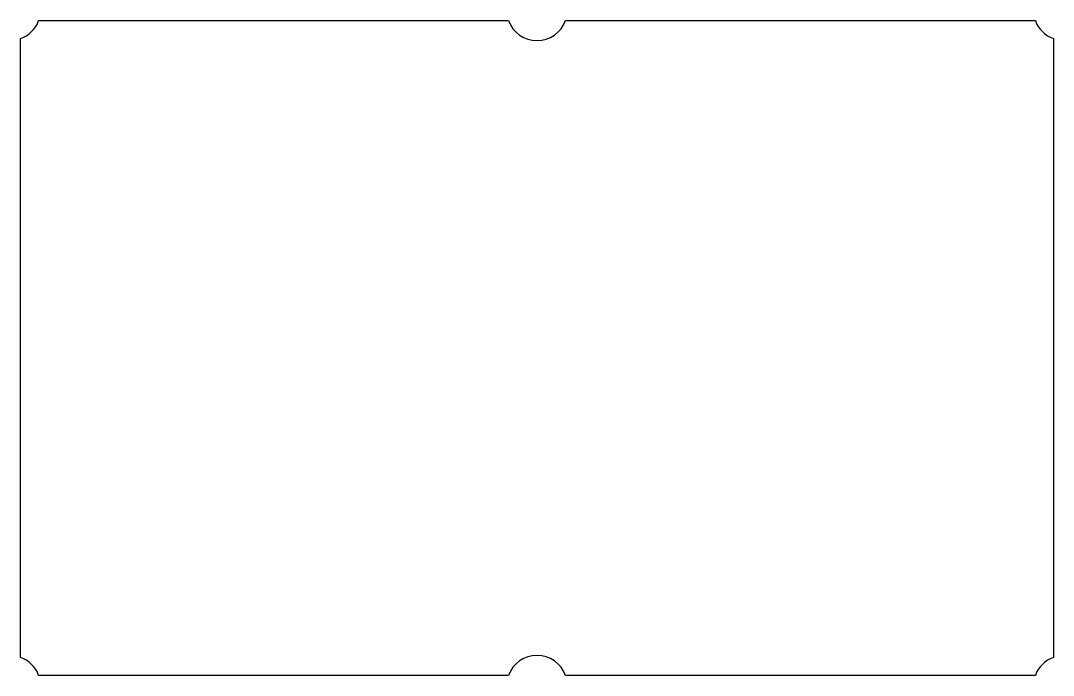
# Model space of a CAD drawing. Header units: millimetres. Extents: x -104 to 104, y -66 to 66.
import ezdxf

# ---------------------------------------------------------------- set-up
doc = ezdxf.new("R2010")
doc.units = ezdxf.units.MM
doc.layers.add('Wire', color=7, linetype='CONTINUOUS')

msp = doc.modelspace()

# ---------------------------------------------------------------- linework, layer by layer
at = {"layer": 'Wire'}
for p, q in [((-100.26, 65.88, -2.1), (-5.74, 65.88, -2.1)), ((5.74, 65.88, -2.1), (100.26, 65.88, -2.1)), ((-103.88, -62.26, -2.1), (-103.88, 62.26, -2.1)), ((103.88, 62.26, -2.1), (103.88, -62.26, -2.1)), ((-5.74, -65.88, -2.1), (-100.26, -65.88, -2.1)), ((100.26, -65.88, -2.1), (5.74, -65.88, -2.1))]:
    msp.add_line(p, q, dxfattribs=at)
for centre, start, end in [((-106, 68, -2.1), -69.7283, -20.2717), ((0, 68, -2.1), -159.7283, -20.2717), ((106, 68, -2.1), -159.7283, -110.2717), ((-106, -68, -2.1), 20.2717, 69.7283), ((0, -68, -2.1), 20.2717, 159.7283), ((106, -68, -2.1), 110.2717, 159.7283)]:
    msp.add_arc(centre, 6.12, start, end, dxfattribs=at)

doc.saveas('drawing.dxf')
